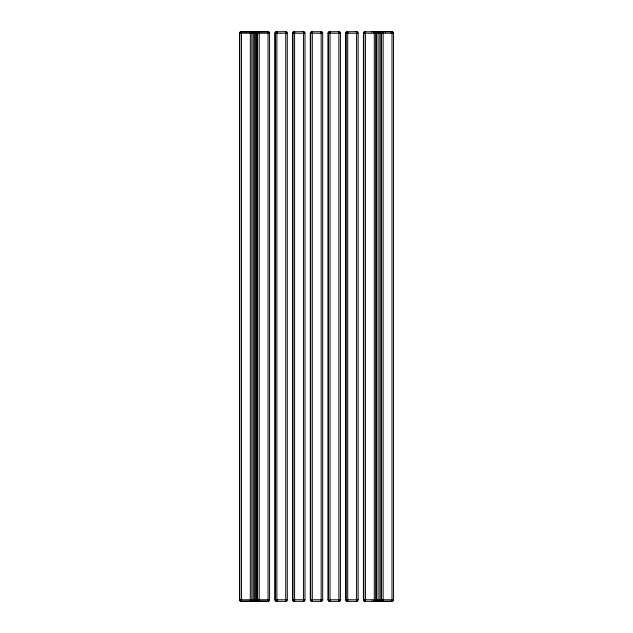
<?xml version="1.0" encoding="UTF-8"?>
<svg xmlns="http://www.w3.org/2000/svg" width="633" height="633" viewBox="0 0 633 633"><rect width="100%" height="100%" fill="white"/><g stroke="black" fill="none" stroke-linecap="round" stroke-linejoin="round"><path stroke-width="0.95" d="M241.474 32.18L241.474 600.82M259.182 600.867L259.182 32.133M268.036 600.82L268.036 32.18M276.89 32.18L276.89 600.82M294.598 32.18L294.598 600.82M303.452 600.82L303.452 32.18M312.306 600.82L312.306 32.18M330.015 32.18L330.015 600.82M338.869 600.82L338.869 32.18M347.723 600.82L347.723 32.18M365.431 32.18L365.431 600.82M374.285 600.82L374.285 32.18M383.139 32.18L383.139 600.82M241.497 599.768L241.474 600.907M259.19 599.847L259.198 600.44M268.068 599.847L268.052 600.44M276.914 599.768L276.89 600.907M294.622 599.768L294.598 600.907M303.484 599.847L303.452 600.907M312.298 599.839L312.306 600.907M330.038 599.768L330.03 600.44M338.892 599.847L338.884 600.44M347.707 599.839L347.723 600.907M365.455 599.768L365.431 600.907M374.309 599.886L374.285 600.907M383.163 599.768L383.139 600.907M259.19 600.685L259.182 600.907M268.044 600.685L268.036 600.907M330.022 600.685L330.015 600.907M338.877 600.685L338.869 600.907M250.328 600.82L250.328 32.18M285.744 600.82L285.744 32.18M321.16 600.82L321.16 32.18M356.577 600.82L356.585 32.362M391.993 600.82L391.993 32.18M250.328 600.907L250.391 599.831M285.744 600.907L285.807 599.831M321.16 600.907L321.224 599.831M356.577 600.907L356.632 599.839M391.993 600.907L392.049 599.839M320.702 31.982L320.741 31.65A1.583 1.583 0 0 1 322.197 32.615M338.41 31.982L338.449 31.65A1.583 1.583 0 0 1 339.905 32.615M251.459 32.615L251.499 32.133M253.817 32.615L253.857 32.133M251.459 32.576L251.657 31.65A1.583 1.567 -90 0 1 253.224 33.233L253.224 599.768A1.583 1.567 -90 0 1 251.657 601.35L251.578 601.247M253.817 32.576L254.007 31.65A1.583 1.567 -90 0 1 255.582 33.233L255.582 599.768A1.583 1.567 -90 0 1 254.007 601.35L253.944 601.263M241.023 31.792L267.988 31.65A1.583 1.583 0 0 1 269.571 33.233L269.571 599.768A1.583 1.583 0 0 1 267.988 601.35L241.054 601.35A1.583 1.583 0 0 1 239.472 599.768L239.472 33.233A1.583 1.583 0 0 1 241.054 31.65M258.731 31.792L258.762 31.65A1.583 1.567 -90 0 1 259.68 31.982M276.439 31.792L285.697 31.65A1.583 1.583 0 0 1 287.279 33.233L287.279 599.768A1.583 1.583 0 0 1 285.697 601.35L276.471 601.35A1.583 1.583 0 0 1 274.888 599.768L274.888 33.233A1.583 1.583 0 0 1 276.471 31.65M285.293 31.792L285.325 31.65A1.583 1.583 0 0 1 286.781 32.615M241.45 601.263L241.434 601.334A1.583 1.583 0 0 1 239.844 599.768L239.844 33.233A1.583 1.583 0 0 1 241.426 31.65L241.482 32.267M294.147 31.792L303.405 31.65A1.583 1.583 0 0 1 304.987 33.233L304.987 599.768A1.583 1.583 0 0 1 303.405 601.35L294.179 601.35A1.583 1.583 0 0 1 292.596 599.768L292.596 33.233A1.583 1.583 0 0 1 294.179 31.65M250.304 601.263L250.28 601.35A1.583 1.583 0 0 0 251.863 599.768L251.863 33.233A1.583 1.583 0 0 0 250.28 31.65L250.336 32.267M303.001 31.792L303.033 31.65A1.583 1.583 0 0 1 304.489 32.615M259.158 601.263L259.142 601.334A1.583 1.583 0 0 1 257.552 599.768L257.552 33.233A1.583 1.583 0 0 1 259.134 31.65L259.142 33.185M311.855 31.792L321.113 31.65A1.583 1.583 0 0 1 322.695 33.233L322.695 599.768A1.583 1.583 0 0 1 321.113 601.35L311.887 601.35A1.583 1.583 0 0 1 310.305 599.768L310.305 33.233A1.583 1.583 0 0 1 311.887 31.65M276.866 601.263L276.85 601.334A1.583 1.583 0 0 1 275.26 599.768L275.26 33.233A1.583 1.583 0 0 1 276.843 31.65L276.89 32.093M329.564 31.792L338.821 31.65A1.583 1.583 0 0 1 340.404 33.233L340.404 599.768A1.583 1.583 0 0 1 338.821 601.35L329.595 601.35A1.583 1.583 0 0 1 328.013 599.768L328.013 33.233A1.583 1.583 0 0 1 329.595 31.65M347.272 31.792L356.529 31.65A1.583 1.583 0 0 1 358.112 33.233L358.112 599.768A1.583 1.583 0 0 1 356.529 601.35L347.303 601.35A1.583 1.583 0 0 1 345.721 599.768L345.721 33.233A1.583 1.583 0 0 1 347.303 31.65M356.126 31.792L356.157 31.65A1.583 1.583 0 0 1 357.123 31.982M364.98 31.792L391.946 31.65A1.583 1.583 0 0 1 393.528 33.233L393.528 599.768A1.583 1.583 0 0 1 391.946 601.35L365.012 601.35A1.583 1.583 0 0 1 363.429 599.768L363.429 33.233A1.583 1.583 0 0 1 365.012 31.65M373.834 31.792L373.866 31.65A1.583 1.583 0 0 1 374.831 31.982M329.991 601.263L329.975 601.334A1.583 1.583 0 0 1 328.385 599.768L328.385 33.233A1.583 1.583 0 0 1 329.967 31.65L330.022 32.267M382.688 31.792L382.72 31.65A1.583 1.583 0 0 0 381.137 33.233L381.137 599.768A1.583 1.583 0 0 0 382.72 601.35L382.696 601.263M391.542 31.792L391.574 31.65A1.583 1.583 0 0 1 392.539 31.982M347.699 601.263L347.683 601.334A1.583 1.583 0 0 1 346.093 599.768L346.093 33.233A1.583 1.583 0 0 1 347.675 31.65L347.731 32.362M374.261 601.263L374.245 601.334A1.583 1.583 0 0 0 375.82 599.768L375.82 33.233A1.583 1.583 0 0 0 374.238 31.65A1.583 1.551 -90 0 0 373.304 31.982M381.644 600.82L381.699 600.385M250.375 33.161L250.336 32.362M268.06 33.233L268.036 32.093M285.784 33.161L285.76 32.56M303.476 33.233L303.46 32.362M321.192 33.153L321.168 32.362M338.892 33.233L338.861 31.911M356.593 32.56L356.601 33.177M374.309 33.233L374.293 32.362M392.017 33.233L392.001 32.362M381.691 600.488L381.628 600.907M267.593 31.713L267.617 31.65A1.583 1.583 0 0 1 269.072 32.615M365.407 601.247L365.391 601.334A1.583 1.583 0 0 1 363.801 599.768L363.801 33.233A1.583 1.583 0 0 1 365.383 31.65L365.431 33.161M383.883 601.018A1.583 1.551 -90 0 1 382.933 601.35L383.1 601.334A1.583 1.583 0 0 1 381.509 599.768L381.509 33.233A1.583 1.583 0 0 1 383.092 31.65L383.147 32.267M256.215 32.133L256.159 33.233L256.365 31.65A1.583 1.567 -90 0 1 257.813 32.615M294.574 601.287L294.559 601.334A1.583 1.583 0 0 1 292.968 599.768L292.968 33.233A1.583 1.583 0 0 1 294.551 31.65L294.606 32.267M312.283 601.287L312.267 601.334A1.583 1.583 0 0 1 310.676 599.768L310.676 33.233A1.583 1.583 0 0 1 312.259 31.65L312.314 32.267M254.529 31.982L254.656 31.65A1.583 1.567 -90 0 0 253.698 31.982M260.954 31.982L261.081 31.65A1.583 1.567 -90 0 1 262.038 31.982M378.059 600.867L378.059 32.133M378.051 600.907L378.154 599.768A1.583 1.551 -90 0 0 379.618 601.35L379.563 601.326M242.779 31.792L242.866 31.65A1.583 1.567 -90 0 0 241.909 31.982M245.137 31.792L245.224 31.65A1.583 1.567 -90 0 0 244.267 31.982M252.211 31.792L252.298 31.65A1.583 1.567 -90 0 0 251.451 31.903M256.927 31.792L257.014 31.65A1.583 1.567 -90 0 0 256.056 31.982M258.636 31.792L258.723 31.65A1.583 1.583 0 0 0 257.18 33.233L257.18 599.768A1.583 1.583 0 0 0 258.762 601.35L258.762 601.35A1.583 1.567 -90 0 0 259.68 601.018M263.352 31.792L263.439 31.65A1.583 1.567 -90 0 1 264.396 31.982M244.109 601.287L244.045 601.35A1.583 1.567 -90 0 1 243.088 601.018M248.824 601.287L248.793 601.334A1.583 1.567 -90 0 1 247.804 601.018M251.182 601.287L251.151 601.334A1.583 1.567 -90 0 1 250.162 601.018M255.249 601.287L255.218 601.334A1.583 1.567 -90 0 0 256.761 599.768L256.761 33.233A1.583 1.567 -90 0 0 255.186 31.65L255.273 31.792M258.248 601.287L258.193 601.35A1.583 1.567 -90 0 1 257.235 601.018M262.323 601.287L262.291 601.334A1.583 1.567 -90 0 0 263.217 601.018M264.681 601.287L264.618 601.35A1.583 1.567 -90 0 0 265.575 601.018M265.733 31.713L265.797 31.65A1.583 1.567 -90 0 1 266.754 31.982M255.898 601.263L255.867 601.334A1.583 1.567 -90 0 1 254.877 601.018M247.527 31.713L247.582 31.65A1.583 1.567 -90 0 0 246.625 31.982M253.532 601.287L253.509 601.334A1.583 1.567 -90 0 1 252.52 601.018M259.965 601.287L259.934 601.334A1.583 1.567 -90 0 0 260.859 601.018M246.466 601.287L246.403 601.35A1.583 1.567 -90 0 1 245.446 601.018M252.891 601.287L252.828 601.35A1.583 1.567 -90 0 0 254.403 599.768L254.403 33.233A1.583 1.567 -90 0 0 252.828 31.65L252.963 31.982M267.031 601.287L266.976 601.35A1.583 1.567 -90 0 0 267.933 601.018M257.599 601.295L257.576 601.334A1.583 1.567 -90 0 0 258.501 601.018M372.41 31.674L372.465 31.65A1.583 1.551 -90 0 0 371.516 31.982M375.986 31.674L376.042 31.65A1.583 1.551 -90 0 0 375.029 32.038M381.09 31.674L381.145 31.65A1.583 1.551 -90 0 1 382.095 31.982M384.666 31.674L384.722 31.65A1.583 1.551 -90 0 1 385.56 31.903M388.243 31.674L388.298 31.65A1.583 1.551 -90 0 1 389.248 31.982M374.325 601.31L374.301 601.334A1.583 1.551 -90 0 1 373.304 601.018M377.901 601.31L377.83 601.35A1.583 1.551 -90 0 1 376.279 599.768L376.279 33.233A1.583 1.551 -90 0 1 377.83 31.65L378.154 33.233A1.583 1.551 -90 0 1 379.618 31.65L379.563 31.674M381.477 601.31L381.406 601.35A1.583 1.551 -90 0 1 379.855 599.768L379.855 33.233A1.583 1.551 -90 0 1 381.406 31.65L381.628 32.093M390.157 601.31L390.134 601.334A1.583 1.551 -90 0 0 391.036 601.018M386.557 601.334L386.557 601.334A1.583 1.551 -90 0 0 387.459 601.018M239.472 33.233L256.761 33.233M257.18 33.233L269.571 33.233M274.888 33.233L287.279 33.233M292.596 33.233L304.987 33.233M310.305 33.233L322.695 33.233M328.013 33.233L340.404 33.233M345.721 33.233L358.112 33.233M363.429 33.233L375.82 33.233M376.279 33.233L393.528 33.233M239.472 599.768L269.571 599.768M274.888 599.768L287.279 599.768M292.596 599.768L304.987 599.768M310.305 599.768L322.695 599.768M328.013 599.768L340.404 599.768M345.721 599.768L358.112 599.768M363.429 599.768L375.82 599.768M376.279 599.768L393.528 599.768M257.813 600.385A1.583 1.567 -90 0 1 256.365 601.35L256.159 599.768L256.215 600.867M383.1 33.185L383.147 32.362M347.683 33.185L347.739 32.56M330.015 33.153L330.022 32.362M312.267 33.185L312.314 32.362M294.606 33.153L294.606 32.362M276.898 33.153L276.906 32.56M241.489 33.153L241.482 32.362M390.157 31.69L390.134 31.666A1.583 1.551 90 0 1 391.036 31.982M386.573 31.674L386.557 31.666A1.583 1.551 -90 0 1 387.459 31.982M383.139 32.038L382.981 31.666A1.583 1.551 -90 0 1 383.883 31.982M388.227 601.31L388.298 601.35A1.583 1.551 -90 0 0 389.248 601.018M384.65 601.31L384.722 601.35A1.583 1.551 -90 0 0 385.671 601.018M381.074 601.31L381.145 601.35A1.583 1.551 -90 0 0 382.095 601.018M372.394 601.31L372.465 601.35A1.583 1.551 -90 0 1 371.516 601.018M374.317 31.674L374.293 32.267M375.97 601.31L376.042 601.35A1.583 1.551 -90 0 1 375.029 600.962M381.454 31.666L381.699 32.615M267.102 31.982L266.976 31.65A1.583 1.567 -90 0 1 267.933 31.982M264.705 31.792L264.618 31.65A1.583 1.567 -90 0 1 265.575 31.982M262.347 31.792L262.291 31.666A1.583 1.567 -90 0 1 263.217 31.982M259.965 31.713L259.934 31.666A1.583 1.567 -90 0 1 260.859 31.982M258.28 31.792L258.193 31.65A1.583 1.567 -90 0 0 257.235 31.982M255.914 31.777L255.867 31.666A1.583 1.567 -90 0 0 254.877 31.982M253.532 31.713L253.509 31.666A1.583 1.567 -90 0 0 252.52 31.982M251.206 31.792L251.151 31.666A1.583 1.567 -90 0 0 250.162 31.982M248.848 31.792L248.793 31.666A1.583 1.567 -90 0 0 247.804 31.982M246.538 31.982L246.403 31.65A1.583 1.567 -90 0 0 245.446 31.982M244.132 31.792L244.045 31.65A1.583 1.567 -90 0 0 243.088 31.982M265.718 601.247L265.797 601.35A1.583 1.567 -90 0 0 266.754 601.018M263.368 601.263L263.439 601.35A1.583 1.567 -90 0 0 264.396 601.018M260.962 601.057L261.081 601.35A1.583 1.567 -90 0 0 262.038 601.018M256.943 601.263L257.014 601.35A1.583 1.567 -90 0 1 256.056 601.018M254.529 601.057L254.656 601.35A1.583 1.567 -90 0 1 253.698 601.018M252.227 601.263L252.298 601.35A1.583 1.567 -90 0 1 251.341 601.018M247.519 601.263L247.582 601.35A1.583 1.567 -90 0 1 246.625 601.018M245.161 601.263L245.224 601.35A1.583 1.567 -90 0 1 244.267 601.018M242.803 601.263L242.866 601.35A1.583 1.567 -90 0 1 241.909 601.018M391.946 31.65L392.001 32.267M321.113 31.65L321.168 32.267M303.405 31.65L303.46 32.267M285.697 31.65L285.752 32.362M257.599 31.705L257.576 31.666A1.583 1.567 -90 0 1 258.501 31.982M391.55 601.263L391.574 601.35A1.583 1.583 0 0 0 392.539 601.018M373.842 601.263L373.866 601.35A1.583 1.583 0 0 0 374.831 601.018M356.134 601.263L356.157 601.35A1.583 1.583 0 0 0 357.123 601.018M338.426 601.263L338.449 601.35A1.583 1.583 0 0 0 339.905 600.385M320.702 601.097L320.741 601.35A1.583 1.583 0 0 0 322.197 600.385M303.009 601.263L303.033 601.35A1.583 1.583 0 0 0 304.489 600.385M285.301 601.263L285.325 601.35A1.583 1.583 0 0 0 286.781 600.385M267.593 601.263L267.617 601.35A1.583 1.583 0 0 0 269.072 600.385M381.636 32.133L381.699 32.576M276.874 31.792L276.898 32.362M251.364 600.385A1.583 1.583 0 0 1 249.908 601.35A1.583 1.567 -90 0 1 248.983 601.018M251.364 32.615A1.583 1.583 0 0 0 249.908 31.65A1.583 1.567 -90 0 0 248.983 31.982M251.341 31.982A1.583 1.567 90 0 1 252.298 31.65M384.722 31.65A1.583 1.551 90 0 1 385.671 31.982M390.086 31.65A1.583 1.551 -90 0 1 390.925 31.903M375.322 600.385A1.583 1.583 0 0 1 375.045 600.82M375.045 32.18A1.583 1.583 0 0 1 375.322 32.615M392.769 32.196A1.583 1.583 0 0 1 393.156 33.233M393.156 599.768A1.583 1.583 0 0 1 392.769 600.804M357.613 600.385A1.583 1.583 0 0 1 357.336 600.82M357.336 32.18A1.583 1.583 0 0 1 357.613 32.615"/></g></svg>
